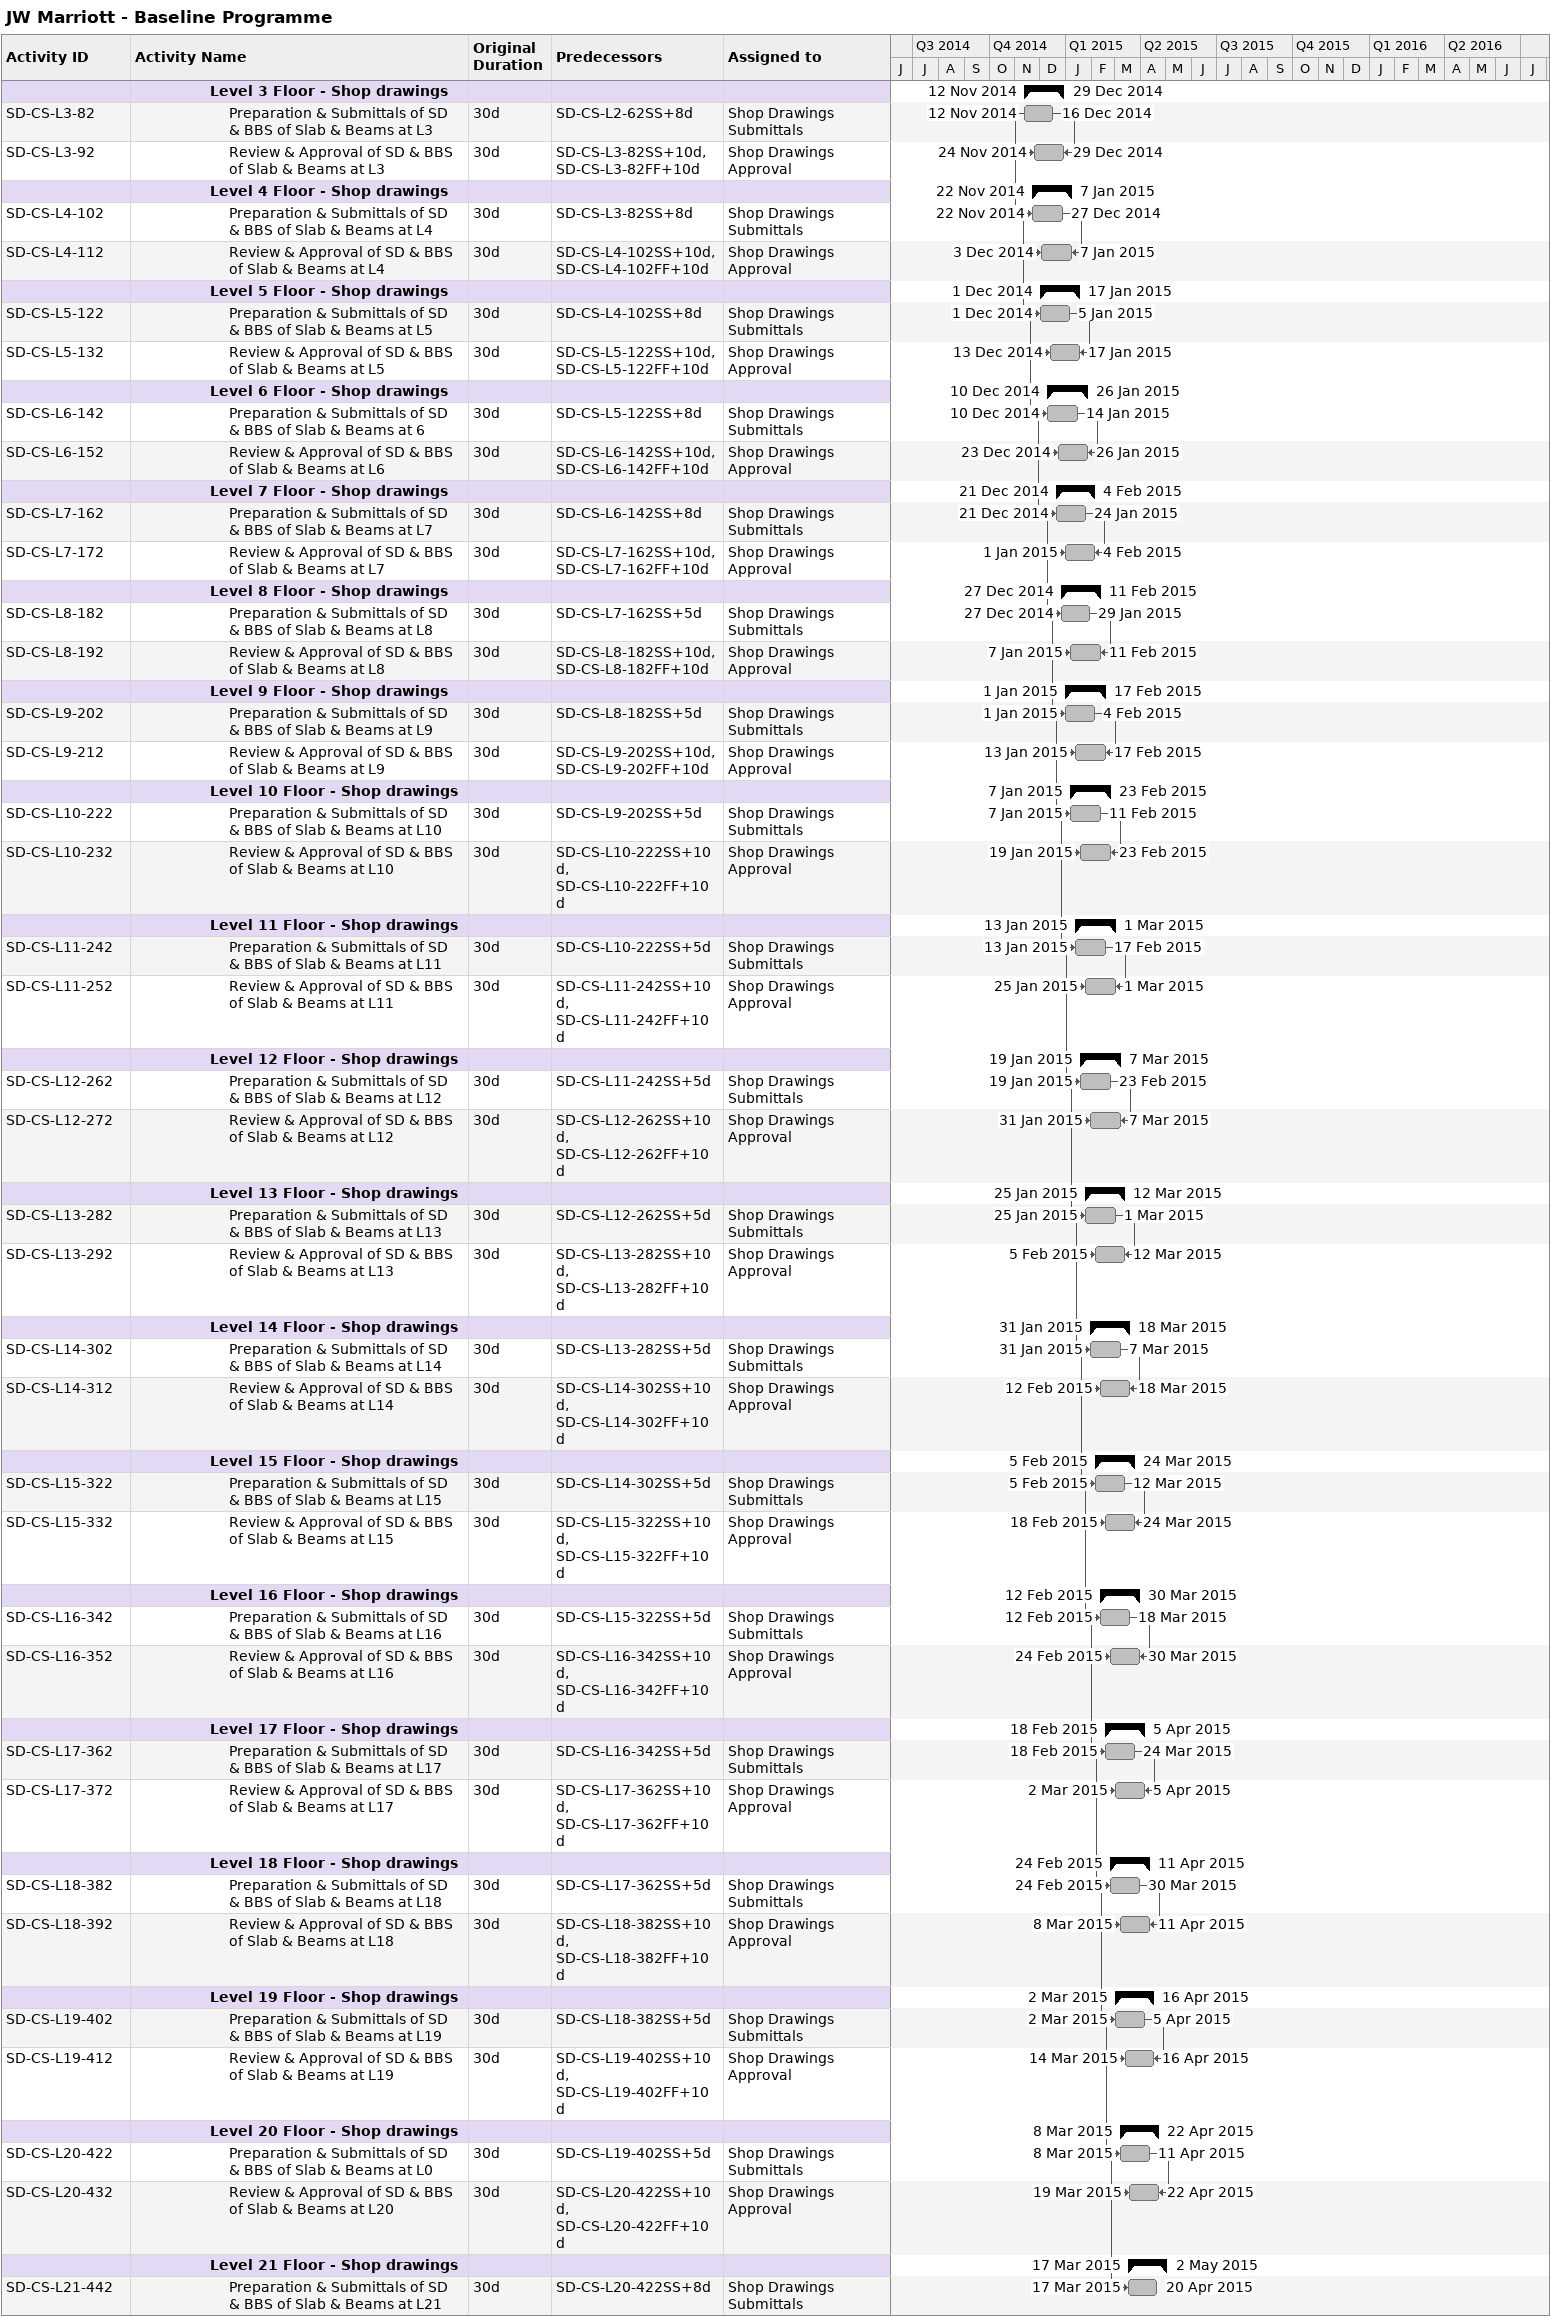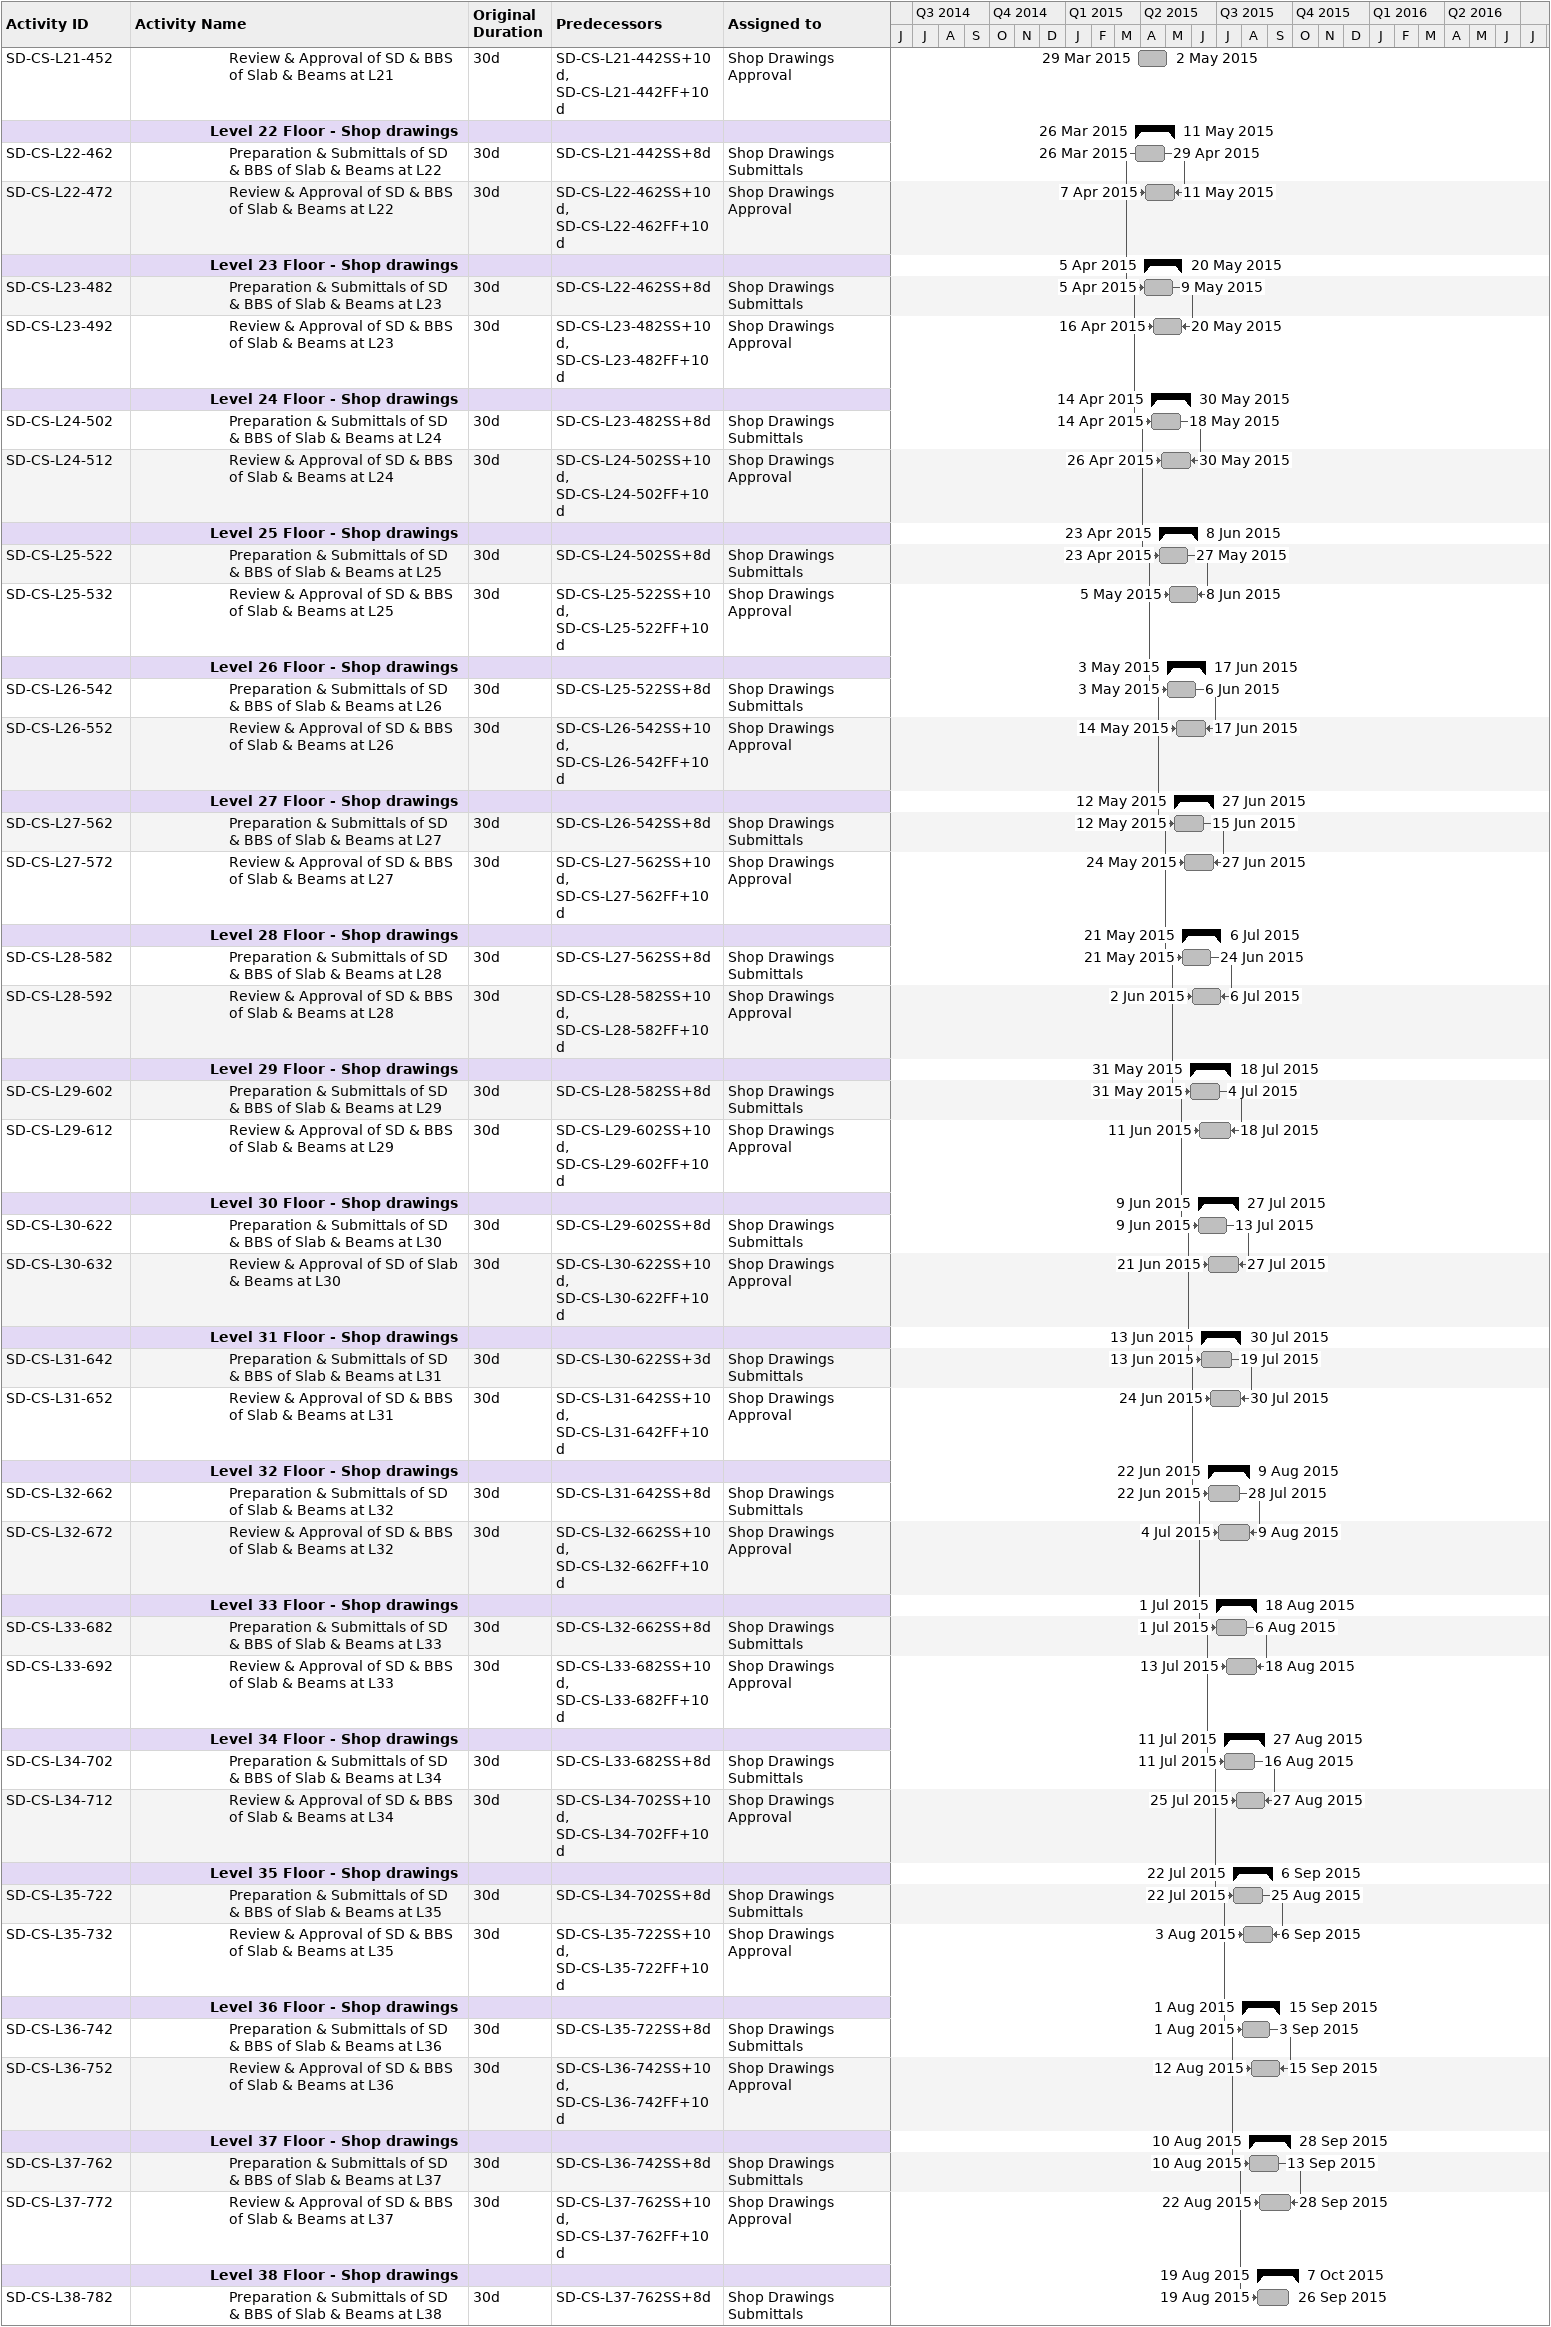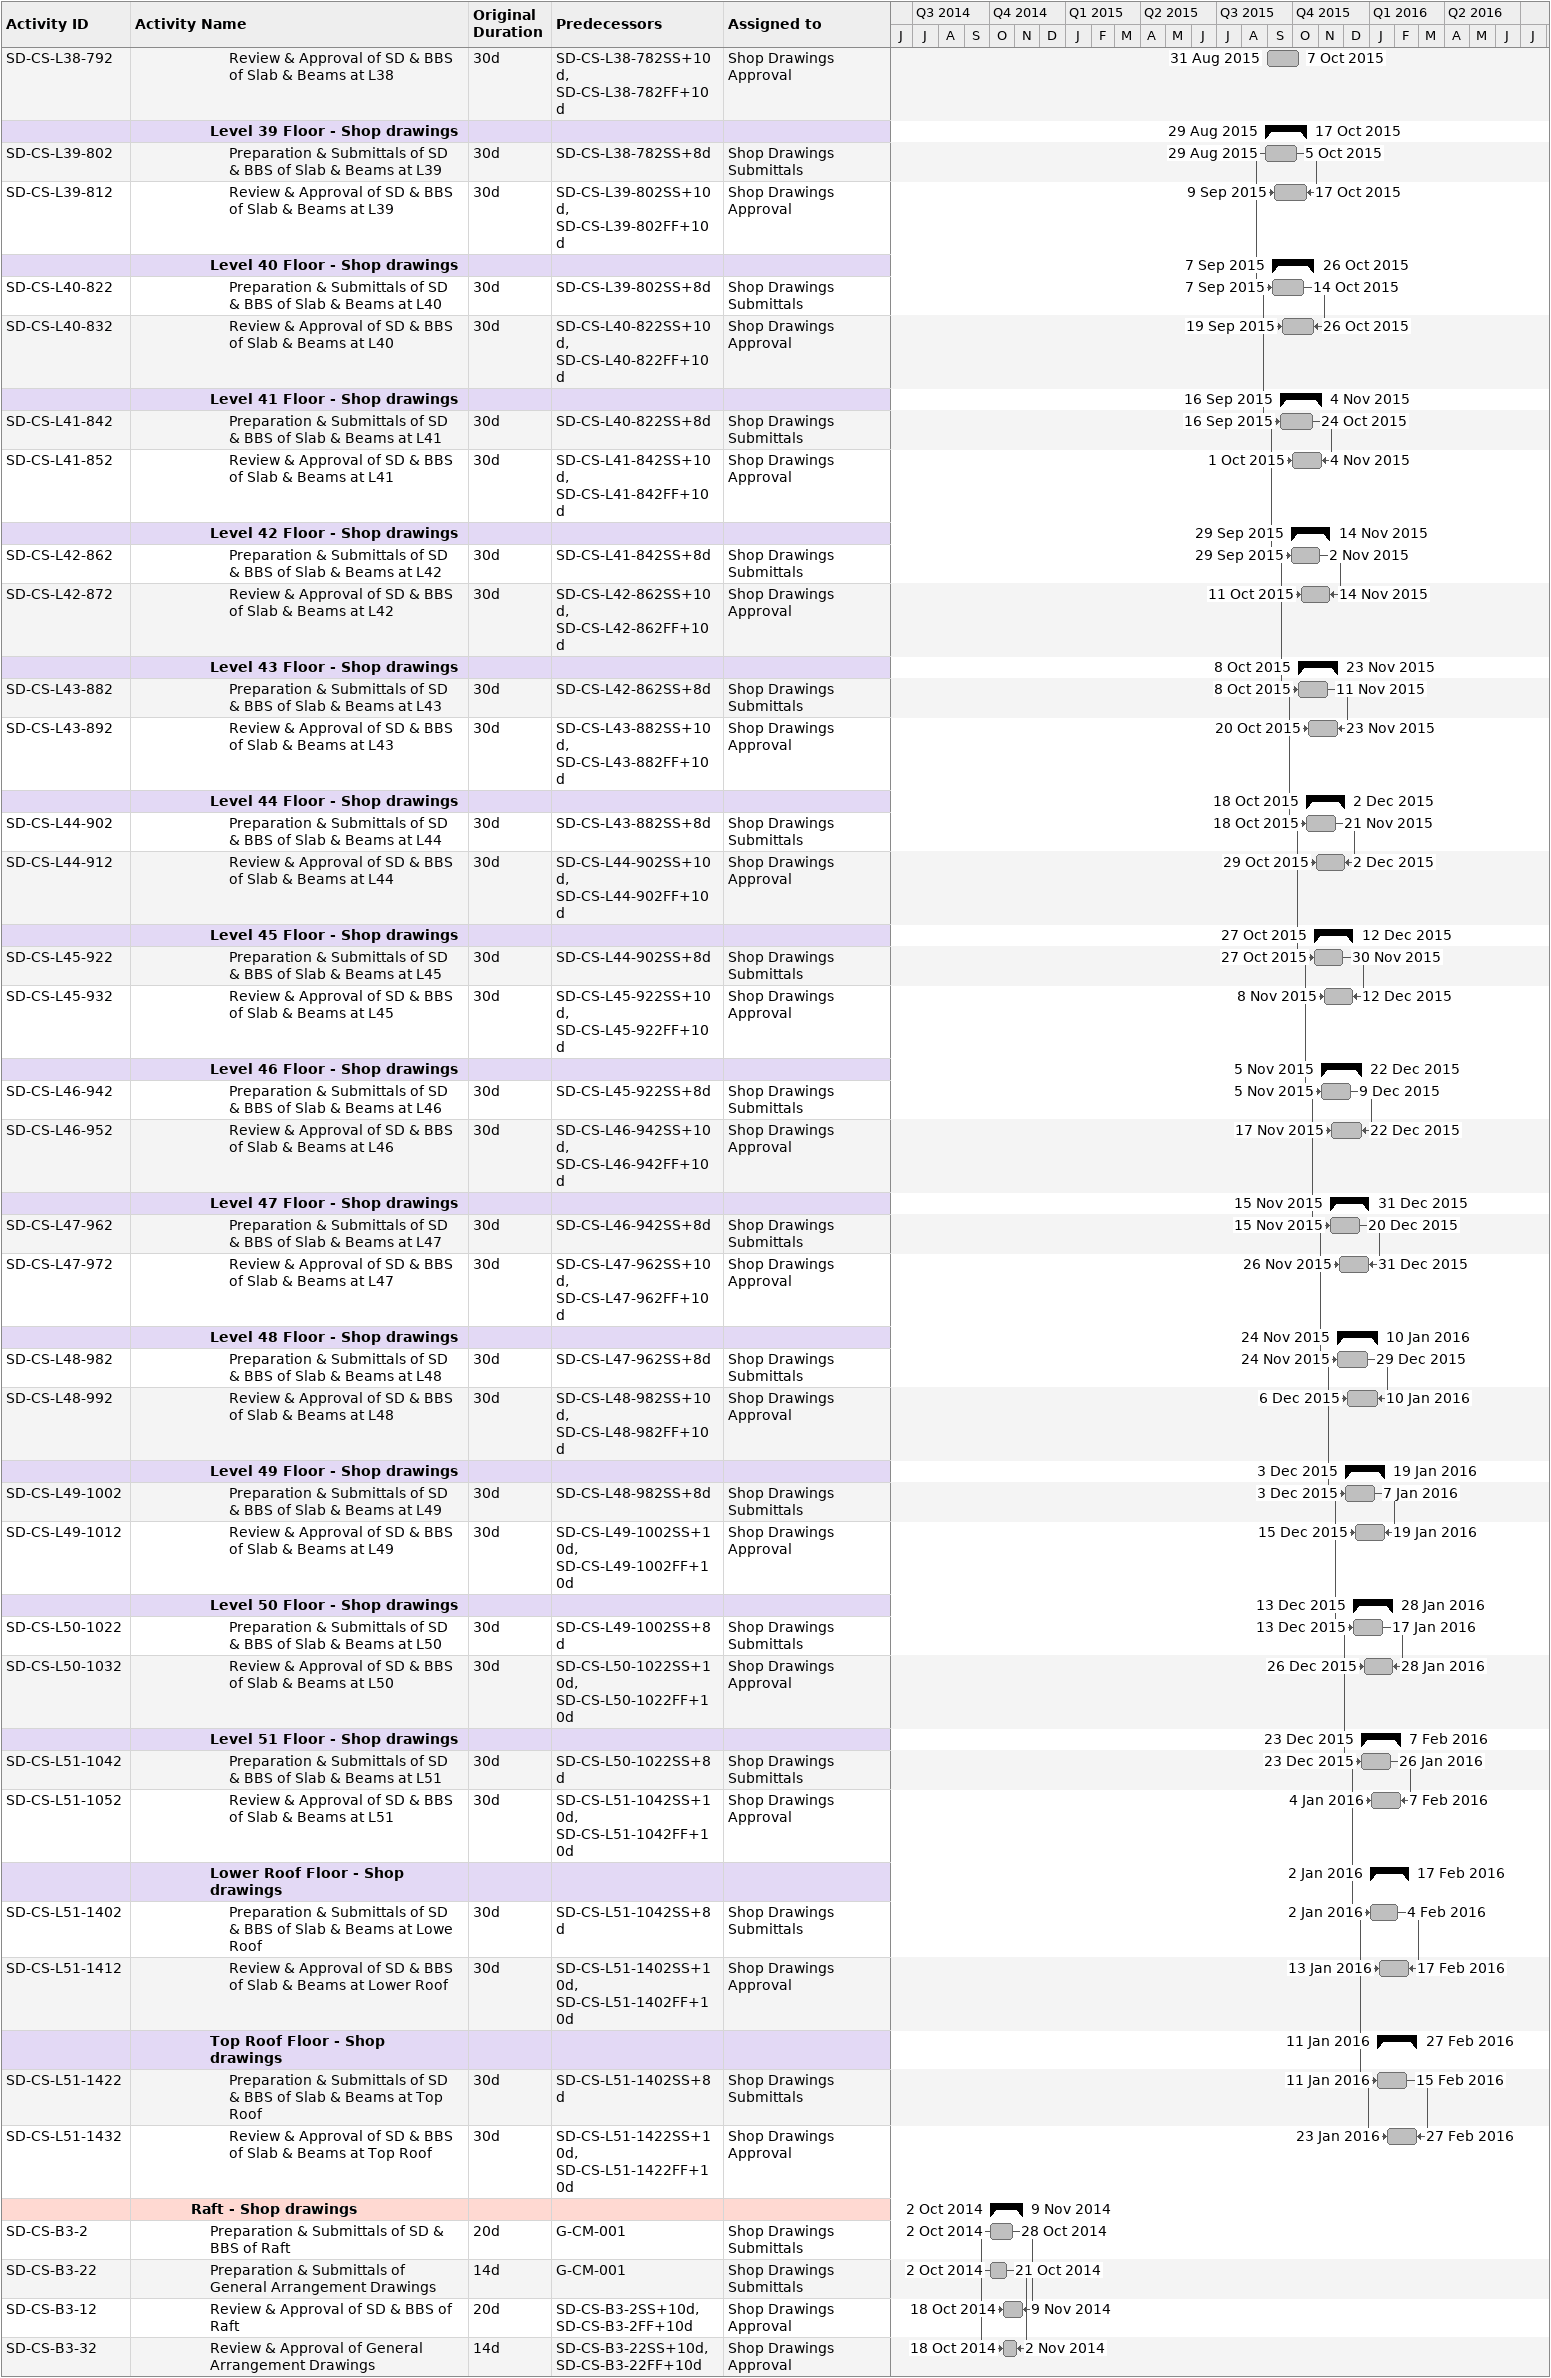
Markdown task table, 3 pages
JW Marriott - Baseline Programme

| ID | Level | Task | Original duration | Start | Finish | Predecessors | Resources |
|---|---|---|---|---|---|---|---|
|  | 5 | **Level 3 Floor - Shop drawings** |  | 2014-11-12 | 2014-12-29 |  |  |
| SD-CS-L3-82 | 6 | Preparation & Submittals of SD & BBS of Slab & Beams at L3 | 30d | 2014-11-12 | 2014-12-16 | SD-CS-L2-62SS+8d | Shop Drawings Submittals |
| SD-CS-L3-92 | 6 | Review & Approval of SD & BBS of Slab & Beams at L3 | 30d | 2014-11-24 | 2014-12-29 | SD-CS-L3-82SS+10d, SD-CS-L3-82FF+10d | Shop Drawings Approval |
|  | 5 | **Level 4 Floor - Shop drawings** |  | 2014-11-22 | 2015-01-07 |  |  |
| SD-CS-L4-102 | 6 | Preparation & Submittals of SD & BBS of Slab & Beams at L4 | 30d | 2014-11-22 | 2014-12-27 | SD-CS-L3-82SS+8d | Shop Drawings Submittals |
| SD-CS-L4-112 | 6 | Review & Approval of SD & BBS of Slab & Beams at L4 | 30d | 2014-12-03 | 2015-01-07 | SD-CS-L4-102SS+10d, SD-CS-L4-102FF+10d | Shop Drawings Approval |
|  | 5 | **Level 5 Floor - Shop drawings** |  | 2014-12-01 | 2015-01-17 |  |  |
| SD-CS-L5-122 | 6 | Preparation & Submittals of SD & BBS of Slab & Beams at L5 | 30d | 2014-12-01 | 2015-01-05 | SD-CS-L4-102SS+8d | Shop Drawings Submittals |
| SD-CS-L5-132 | 6 | Review & Approval of SD & BBS of Slab & Beams at L5 | 30d | 2014-12-13 | 2015-01-17 | SD-CS-L5-122SS+10d, SD-CS-L5-122FF+10d | Shop Drawings Approval |
|  | 5 | **Level 6 Floor - Shop drawings** |  | 2014-12-10 | 2015-01-26 |  |  |
| SD-CS-L6-142 | 6 | Preparation & Submittals of SD & BBS of Slab & Beams at 6 | 30d | 2014-12-10 | 2015-01-14 | SD-CS-L5-122SS+8d | Shop Drawings Submittals |
| SD-CS-L6-152 | 6 | Review & Approval of SD & BBS of Slab & Beams at L6 | 30d | 2014-12-23 | 2015-01-26 | SD-CS-L6-142SS+10d, SD-CS-L6-142FF+10d | Shop Drawings Approval |
|  | 5 | **Level 7 Floor - Shop drawings** |  | 2014-12-21 | 2015-02-04 |  |  |
| SD-CS-L7-162 | 6 | Preparation & Submittals of SD & BBS of Slab & Beams at L7 | 30d | 2014-12-21 | 2015-01-24 | SD-CS-L6-142SS+8d | Shop Drawings Submittals |
| SD-CS-L7-172 | 6 | Review & Approval of SD & BBS of Slab & Beams at L7 | 30d | 2015-01-01 | 2015-02-04 | SD-CS-L7-162SS+10d, SD-CS-L7-162FF+10d | Shop Drawings Approval |
|  | 5 | **Level 8 Floor - Shop drawings** |  | 2014-12-27 | 2015-02-11 |  |  |
| SD-CS-L8-182 | 6 | Preparation & Submittals of SD & BBS of Slab & Beams at L8 | 30d | 2014-12-27 | 2015-01-29 | SD-CS-L7-162SS+5d | Shop Drawings Submittals |
| SD-CS-L8-192 | 6 | Review & Approval of SD & BBS of Slab & Beams at L8 | 30d | 2015-01-07 | 2015-02-11 | SD-CS-L8-182SS+10d, SD-CS-L8-182FF+10d | Shop Drawings Approval |
|  | 5 | **Level 9 Floor - Shop drawings** |  | 2015-01-01 | 2015-02-17 |  |  |
| SD-CS-L9-202 | 6 | Preparation & Submittals of SD & BBS of Slab & Beams at L9 | 30d | 2015-01-01 | 2015-02-04 | SD-CS-L8-182SS+5d | Shop Drawings Submittals |
| SD-CS-L9-212 | 6 | Review & Approval of SD & BBS of Slab & Beams at L9 | 30d | 2015-01-13 | 2015-02-17 | SD-CS-L9-202SS+10d, SD-CS-L9-202FF+10d | Shop Drawings Approval |
|  | 5 | **Level 10 Floor - Shop drawings** |  | 2015-01-07 | 2015-02-23 |  |  |
| SD-CS-L10-222 | 6 | Preparation & Submittals of SD & BBS of Slab & Beams at L10 | 30d | 2015-01-07 | 2015-02-11 | SD-CS-L9-202SS+5d | Shop Drawings Submittals |
| SD-CS-L10-232 | 6 | Review & Approval of SD & BBS of Slab & Beams at L10 | 30d | 2015-01-19 | 2015-02-23 | SD-CS-L10-222SS+10d, SD-CS-L10-222FF+10d | Shop Drawings Approval |
|  | 5 | **Level 11 Floor - Shop drawings** |  | 2015-01-13 | 2015-03-01 |  |  |
| SD-CS-L11-242 | 6 | Preparation & Submittals of SD & BBS of Slab & Beams at L11 | 30d | 2015-01-13 | 2015-02-17 | SD-CS-L10-222SS+5d | Shop Drawings Submittals |
| SD-CS-L11-252 | 6 | Review & Approval of SD & BBS of Slab & Beams at L11 | 30d | 2015-01-25 | 2015-03-01 | SD-CS-L11-242SS+10d, SD-CS-L11-242FF+10d | Shop Drawings Approval |
|  | 5 | **Level 12 Floor - Shop drawings** |  | 2015-01-19 | 2015-03-07 |  |  |
| SD-CS-L12-262 | 6 | Preparation & Submittals of SD & BBS of Slab & Beams at L12 | 30d | 2015-01-19 | 2015-02-23 | SD-CS-L11-242SS+5d | Shop Drawings Submittals |
| SD-CS-L12-272 | 6 | Review & Approval of SD & BBS of Slab & Beams at L12 | 30d | 2015-01-31 | 2015-03-07 | SD-CS-L12-262SS+10d, SD-CS-L12-262FF+10d | Shop Drawings Approval |
|  | 5 | **Level 13 Floor - Shop drawings** |  | 2015-01-25 | 2015-03-12 |  |  |
| SD-CS-L13-282 | 6 | Preparation & Submittals of SD & BBS of Slab & Beams at L13 | 30d | 2015-01-25 | 2015-03-01 | SD-CS-L12-262SS+5d | Shop Drawings Submittals |
| SD-CS-L13-292 | 6 | Review & Approval of SD & BBS of Slab & Beams at L13 | 30d | 2015-02-05 | 2015-03-12 | SD-CS-L13-282SS+10d, SD-CS-L13-282FF+10d | Shop Drawings Approval |
|  | 5 | **Level 14 Floor - Shop drawings** |  | 2015-01-31 | 2015-03-18 |  |  |
| SD-CS-L14-302 | 6 | Preparation & Submittals of SD & BBS of Slab & Beams at L14 | 30d | 2015-01-31 | 2015-03-07 | SD-CS-L13-282SS+5d | Shop Drawings Submittals |
| SD-CS-L14-312 | 6 | Review & Approval of SD & BBS of Slab & Beams at L14 | 30d | 2015-02-12 | 2015-03-18 | SD-CS-L14-302SS+10d, SD-CS-L14-302FF+10d | Shop Drawings Approval |
|  | 5 | **Level 15 Floor - Shop drawings** |  | 2015-02-05 | 2015-03-24 |  |  |
| SD-CS-L15-322 | 6 | Preparation & Submittals of SD & BBS of Slab & Beams at L15 | 30d | 2015-02-05 | 2015-03-12 | SD-CS-L14-302SS+5d | Shop Drawings Submittals |
| SD-CS-L15-332 | 6 | Review & Approval of SD & BBS of Slab & Beams at L15 | 30d | 2015-02-18 | 2015-03-24 | SD-CS-L15-322SS+10d, SD-CS-L15-322FF+10d | Shop Drawings Approval |
|  | 5 | **Level 16 Floor - Shop drawings** |  | 2015-02-12 | 2015-03-30 |  |  |
| SD-CS-L16-342 | 6 | Preparation & Submittals of SD & BBS of Slab & Beams at L16 | 30d | 2015-02-12 | 2015-03-18 | SD-CS-L15-322SS+5d | Shop Drawings Submittals |
| SD-CS-L16-352 | 6 | Review & Approval of SD & BBS of Slab & Beams at L16 | 30d | 2015-02-24 | 2015-03-30 | SD-CS-L16-342SS+10d, SD-CS-L16-342FF+10d | Shop Drawings Approval |
|  | 5 | **Level 17 Floor - Shop drawings** |  | 2015-02-18 | 2015-04-05 |  |  |
| SD-CS-L17-362 | 6 | Preparation & Submittals of SD & BBS of Slab & Beams at L17 | 30d | 2015-02-18 | 2015-03-24 | SD-CS-L16-342SS+5d | Shop Drawings Submittals |
| SD-CS-L17-372 | 6 | Review & Approval of SD & BBS of Slab & Beams at L17 | 30d | 2015-03-02 | 2015-04-05 | SD-CS-L17-362SS+10d, SD-CS-L17-362FF+10d | Shop Drawings Approval |
|  | 5 | **Level 18 Floor - Shop drawings** |  | 2015-02-24 | 2015-04-11 |  |  |
| SD-CS-L18-382 | 6 | Preparation & Submittals of SD & BBS of Slab & Beams at L18 | 30d | 2015-02-24 | 2015-03-30 | SD-CS-L17-362SS+5d | Shop Drawings Submittals |
| SD-CS-L18-392 | 6 | Review & Approval of SD & BBS of Slab & Beams at L18 | 30d | 2015-03-08 | 2015-04-11 | SD-CS-L18-382SS+10d, SD-CS-L18-382FF+10d | Shop Drawings Approval |
|  | 5 | **Level 19 Floor - Shop drawings** |  | 2015-03-02 | 2015-04-16 |  |  |
| SD-CS-L19-402 | 6 | Preparation & Submittals of SD & BBS of Slab & Beams at L19 | 30d | 2015-03-02 | 2015-04-05 | SD-CS-L18-382SS+5d | Shop Drawings Submittals |
| SD-CS-L19-412 | 6 | Review & Approval of SD & BBS of Slab & Beams at L19 | 30d | 2015-03-14 | 2015-04-16 | SD-CS-L19-402SS+10d, SD-CS-L19-402FF+10d | Shop Drawings Approval |
|  | 5 | **Level 20 Floor - Shop drawings** |  | 2015-03-08 | 2015-04-22 |  |  |
| SD-CS-L20-422 | 6 | Preparation & Submittals of SD & BBS of Slab & Beams at L0 | 30d | 2015-03-08 | 2015-04-11 | SD-CS-L19-402SS+5d | Shop Drawings Submittals |
| SD-CS-L20-432 | 6 | Review & Approval of SD & BBS of Slab & Beams at L20 | 30d | 2015-03-19 | 2015-04-22 | SD-CS-L20-422SS+10d, SD-CS-L20-422FF+10d | Shop Drawings Approval |
|  | 5 | **Level 21 Floor - Shop drawings** |  | 2015-03-17 | 2015-05-02 |  |  |
| SD-CS-L21-442 | 6 | Preparation & Submittals of SD & BBS of Slab & Beams at L21 | 30d | 2015-03-17 | 2015-04-20 | SD-CS-L20-422SS+8d | Shop Drawings Submittals |
| SD-CS-L21-452 | 6 | Review & Approval of SD & BBS of Slab & Beams at L21 | 30d | 2015-03-29 | 2015-05-02 | SD-CS-L21-442SS+10d, SD-CS-L21-442FF+10d | Shop Drawings Approval |
|  | 5 | **Level 22 Floor - Shop drawings** |  | 2015-03-26 | 2015-05-11 |  |  |
| SD-CS-L22-462 | 6 | Preparation & Submittals of SD & BBS of Slab & Beams at L22 | 30d | 2015-03-26 | 2015-04-29 | SD-CS-L21-442SS+8d | Shop Drawings Submittals |
| SD-CS-L22-472 | 6 | Review & Approval of SD & BBS of Slab & Beams at L22 | 30d | 2015-04-07 | 2015-05-11 | SD-CS-L22-462SS+10d, SD-CS-L22-462FF+10d | Shop Drawings Approval |
|  | 5 | **Level 23 Floor - Shop drawings** |  | 2015-04-05 | 2015-05-20 |  |  |
| SD-CS-L23-482 | 6 | Preparation & Submittals of SD & BBS of Slab & Beams at L23 | 30d | 2015-04-05 | 2015-05-09 | SD-CS-L22-462SS+8d | Shop Drawings Submittals |
| SD-CS-L23-492 | 6 | Review & Approval of SD & BBS of Slab & Beams at L23 | 30d | 2015-04-16 | 2015-05-20 | SD-CS-L23-482SS+10d, SD-CS-L23-482FF+10d | Shop Drawings Approval |
|  | 5 | **Level 24 Floor - Shop drawings** |  | 2015-04-14 | 2015-05-30 |  |  |
| SD-CS-L24-502 | 6 | Preparation & Submittals of SD & BBS of Slab & Beams at L24 | 30d | 2015-04-14 | 2015-05-18 | SD-CS-L23-482SS+8d | Shop Drawings Submittals |
| SD-CS-L24-512 | 6 | Review & Approval of SD & BBS of Slab & Beams at L24 | 30d | 2015-04-26 | 2015-05-30 | SD-CS-L24-502SS+10d, SD-CS-L24-502FF+10d | Shop Drawings Approval |
|  | 5 | **Level 25 Floor - Shop drawings** |  | 2015-04-23 | 2015-06-08 |  |  |
| SD-CS-L25-522 | 6 | Preparation & Submittals of SD & BBS of Slab & Beams at L25 | 30d | 2015-04-23 | 2015-05-27 | SD-CS-L24-502SS+8d | Shop Drawings Submittals |
| SD-CS-L25-532 | 6 | Review & Approval of SD & BBS of Slab & Beams at L25 | 30d | 2015-05-05 | 2015-06-08 | SD-CS-L25-522SS+10d, SD-CS-L25-522FF+10d | Shop Drawings Approval |
|  | 5 | **Level 26 Floor - Shop drawings** |  | 2015-05-03 | 2015-06-17 |  |  |
| SD-CS-L26-542 | 6 | Preparation & Submittals of SD & BBS of Slab & Beams at L26 | 30d | 2015-05-03 | 2015-06-06 | SD-CS-L25-522SS+8d | Shop Drawings Submittals |
| SD-CS-L26-552 | 6 | Review & Approval of SD & BBS of Slab & Beams at L26 | 30d | 2015-05-14 | 2015-06-17 | SD-CS-L26-542SS+10d, SD-CS-L26-542FF+10d | Shop Drawings Approval |
|  | 5 | **Level 27 Floor - Shop drawings** |  | 2015-05-12 | 2015-06-27 |  |  |
| SD-CS-L27-562 | 6 | Preparation & Submittals of SD & BBS of Slab & Beams at L27 | 30d | 2015-05-12 | 2015-06-15 | SD-CS-L26-542SS+8d | Shop Drawings Submittals |
| SD-CS-L27-572 | 6 | Review & Approval of SD & BBS of Slab & Beams at L27 | 30d | 2015-05-24 | 2015-06-27 | SD-CS-L27-562SS+10d, SD-CS-L27-562FF+10d | Shop Drawings Approval |
|  | 5 | **Level 28 Floor - Shop drawings** |  | 2015-05-21 | 2015-07-06 |  |  |
| SD-CS-L28-582 | 6 | Preparation & Submittals of SD & BBS of Slab & Beams at L28 | 30d | 2015-05-21 | 2015-06-24 | SD-CS-L27-562SS+8d | Shop Drawings Submittals |
| SD-CS-L28-592 | 6 | Review & Approval of SD & BBS of Slab & Beams at L28 | 30d | 2015-06-02 | 2015-07-06 | SD-CS-L28-582SS+10d, SD-CS-L28-582FF+10d | Shop Drawings Approval |
|  | 5 | **Level 29 Floor - Shop drawings** |  | 2015-05-31 | 2015-07-18 |  |  |
| SD-CS-L29-602 | 6 | Preparation & Submittals of SD & BBS of Slab & Beams at L29 | 30d | 2015-05-31 | 2015-07-04 | SD-CS-L28-582SS+8d | Shop Drawings Submittals |
| SD-CS-L29-612 | 6 | Review & Approval of SD & BBS of Slab & Beams at L29 | 30d | 2015-06-11 | 2015-07-18 | SD-CS-L29-602SS+10d, SD-CS-L29-602FF+10d | Shop Drawings Approval |
|  | 5 | **Level 30 Floor - Shop drawings** |  | 2015-06-09 | 2015-07-27 |  |  |
| SD-CS-L30-622 | 6 | Preparation & Submittals of SD & BBS of Slab & Beams at L30 | 30d | 2015-06-09 | 2015-07-13 | SD-CS-L29-602SS+8d | Shop Drawings Submittals |
| SD-CS-L30-632 | 6 | Review & Approval of SD of Slab & Beams at L30 | 30d | 2015-06-21 | 2015-07-27 | SD-CS-L30-622SS+10d, SD-CS-L30-622FF+10d | Shop Drawings Approval |
|  | 5 | **Level 31 Floor - Shop drawings** |  | 2015-06-13 | 2015-07-30 |  |  |
| SD-CS-L31-642 | 6 | Preparation & Submittals of SD & BBS of Slab & Beams at L31 | 30d | 2015-06-13 | 2015-07-19 | SD-CS-L30-622SS+3d | Shop Drawings Submittals |
| SD-CS-L31-652 | 6 | Review & Approval of SD & BBS of Slab & Beams at L31 | 30d | 2015-06-24 | 2015-07-30 | SD-CS-L31-642SS+10d, SD-CS-L31-642FF+10d | Shop Drawings Approval |
|  | 5 | **Level 32 Floor - Shop drawings** |  | 2015-06-22 | 2015-08-09 |  |  |
| SD-CS-L32-662 | 6 | Preparation & Submittals of SD of Slab & Beams at L32 | 30d | 2015-06-22 | 2015-07-28 | SD-CS-L31-642SS+8d | Shop Drawings Submittals |
| SD-CS-L32-672 | 6 | Review & Approval of SD & BBS of Slab & Beams at L32 | 30d | 2015-07-04 | 2015-08-09 | SD-CS-L32-662SS+10d, SD-CS-L32-662FF+10d | Shop Drawings Approval |
|  | 5 | **Level 33 Floor - Shop drawings** |  | 2015-07-01 | 2015-08-18 |  |  |
| SD-CS-L33-682 | 6 | Preparation & Submittals of SD & BBS of Slab & Beams at L33 | 30d | 2015-07-01 | 2015-08-06 | SD-CS-L32-662SS+8d | Shop Drawings Submittals |
| SD-CS-L33-692 | 6 | Review & Approval of SD & BBS of Slab & Beams at L33 | 30d | 2015-07-13 | 2015-08-18 | SD-CS-L33-682SS+10d, SD-CS-L33-682FF+10d | Shop Drawings Approval |
|  | 5 | **Level 34 Floor - Shop drawings** |  | 2015-07-11 | 2015-08-27 |  |  |
| SD-CS-L34-702 | 6 | Preparation & Submittals of SD & BBS of Slab & Beams at L34 | 30d | 2015-07-11 | 2015-08-16 | SD-CS-L33-682SS+8d | Shop Drawings Submittals |
| SD-CS-L34-712 | 6 | Review & Approval of SD & BBS of Slab & Beams at L34 | 30d | 2015-07-25 | 2015-08-27 | SD-CS-L34-702SS+10d, SD-CS-L34-702FF+10d | Shop Drawings Approval |
|  | 5 | **Level 35 Floor - Shop drawings** |  | 2015-07-22 | 2015-09-06 |  |  |
| SD-CS-L35-722 | 6 | Preparation & Submittals of SD & BBS of Slab & Beams at L35 | 30d | 2015-07-22 | 2015-08-25 | SD-CS-L34-702SS+8d | Shop Drawings Submittals |
| SD-CS-L35-732 | 6 | Review & Approval of SD & BBS of Slab & Beams at L35 | 30d | 2015-08-03 | 2015-09-06 | SD-CS-L35-722SS+10d, SD-CS-L35-722FF+10d | Shop Drawings Approval |
|  | 5 | **Level 36 Floor - Shop drawings** |  | 2015-08-01 | 2015-09-15 |  |  |
| SD-CS-L36-742 | 6 | Preparation & Submittals of SD & BBS of Slab & Beams at L36 | 30d | 2015-08-01 | 2015-09-03 | SD-CS-L35-722SS+8d | Shop Drawings Submittals |
| SD-CS-L36-752 | 6 | Review & Approval of SD & BBS of Slab & Beams at L36 | 30d | 2015-08-12 | 2015-09-15 | SD-CS-L36-742SS+10d, SD-CS-L36-742FF+10d | Shop Drawings Approval |
|  | 5 | **Level 37 Floor - Shop drawings** |  | 2015-08-10 | 2015-09-28 |  |  |
| SD-CS-L37-762 | 6 | Preparation & Submittals of SD & BBS of Slab & Beams at L37 | 30d | 2015-08-10 | 2015-09-13 | SD-CS-L36-742SS+8d | Shop Drawings Submittals |
| SD-CS-L37-772 | 6 | Review & Approval of SD & BBS of Slab & Beams at L37 | 30d | 2015-08-22 | 2015-09-28 | SD-CS-L37-762SS+10d, SD-CS-L37-762FF+10d | Shop Drawings Approval |
|  | 5 | **Level 38 Floor - Shop drawings** |  | 2015-08-19 | 2015-10-07 |  |  |
| SD-CS-L38-782 | 6 | Preparation & Submittals of SD & BBS of Slab & Beams at L38 | 30d | 2015-08-19 | 2015-09-26 | SD-CS-L37-762SS+8d | Shop Drawings Submittals |
| SD-CS-L38-792 | 6 | Review & Approval of SD & BBS of Slab & Beams at L38 | 30d | 2015-08-31 | 2015-10-07 | SD-CS-L38-782SS+10d, SD-CS-L38-782FF+10d | Shop Drawings Approval |
|  | 5 | **Level 39 Floor - Shop drawings** |  | 2015-08-29 | 2015-10-17 |  |  |
| SD-CS-L39-802 | 6 | Preparation & Submittals of SD & BBS of Slab & Beams at L39 | 30d | 2015-08-29 | 2015-10-05 | SD-CS-L38-782SS+8d | Shop Drawings Submittals |
| SD-CS-L39-812 | 6 | Review & Approval of SD & BBS of Slab & Beams at L39 | 30d | 2015-09-09 | 2015-10-17 | SD-CS-L39-802SS+10d, SD-CS-L39-802FF+10d | Shop Drawings Approval |
|  | 5 | **Level 40 Floor - Shop drawings** |  | 2015-09-07 | 2015-10-26 |  |  |
| SD-CS-L40-822 | 6 | Preparation & Submittals of SD & BBS of Slab & Beams at L40 | 30d | 2015-09-07 | 2015-10-14 | SD-CS-L39-802SS+8d | Shop Drawings Submittals |
| SD-CS-L40-832 | 6 | Review & Approval of SD & BBS of Slab & Beams at L40 | 30d | 2015-09-19 | 2015-10-26 | SD-CS-L40-822SS+10d, SD-CS-L40-822FF+10d | Shop Drawings Approval |
|  | 5 | **Level 41 Floor - Shop drawings** |  | 2015-09-16 | 2015-11-04 |  |  |
| SD-CS-L41-842 | 6 | Preparation & Submittals of SD & BBS of Slab & Beams at L41 | 30d | 2015-09-16 | 2015-10-24 | SD-CS-L40-822SS+8d | Shop Drawings Submittals |
| SD-CS-L41-852 | 6 | Review & Approval of SD & BBS of Slab & Beams at L41 | 30d | 2015-10-01 | 2015-11-04 | SD-CS-L41-842SS+10d, SD-CS-L41-842FF+10d | Shop Drawings Approval |
|  | 5 | **Level 42 Floor - Shop drawings** |  | 2015-09-29 | 2015-11-14 |  |  |
| SD-CS-L42-862 | 6 | Preparation & Submittals of SD & BBS of Slab & Beams at L42 | 30d | 2015-09-29 | 2015-11-02 | SD-CS-L41-842SS+8d | Shop Drawings Submittals |
| SD-CS-L42-872 | 6 | Review & Approval of SD & BBS of Slab & Beams at L42 | 30d | 2015-10-11 | 2015-11-14 | SD-CS-L42-862SS+10d, SD-CS-L42-862FF+10d | Shop Drawings Approval |
|  | 5 | **Level 43 Floor - Shop drawings** |  | 2015-10-08 | 2015-11-23 |  |  |
| SD-CS-L43-882 | 6 | Preparation & Submittals of SD & BBS of Slab & Beams at L43 | 30d | 2015-10-08 | 2015-11-11 | SD-CS-L42-862SS+8d | Shop Drawings Submittals |
| SD-CS-L43-892 | 6 | Review & Approval of SD & BBS of Slab & Beams at L43 | 30d | 2015-10-20 | 2015-11-23 | SD-CS-L43-882SS+10d, SD-CS-L43-882FF+10d | Shop Drawings Approval |
|  | 5 | **Level 44 Floor - Shop drawings** |  | 2015-10-18 | 2015-12-02 |  |  |
| SD-CS-L44-902 | 6 | Preparation & Submittals of SD & BBS of Slab & Beams at L44 | 30d | 2015-10-18 | 2015-11-21 | SD-CS-L43-882SS+8d | Shop Drawings Submittals |
| SD-CS-L44-912 | 6 | Review & Approval of SD & BBS of Slab & Beams at L44 | 30d | 2015-10-29 | 2015-12-02 | SD-CS-L44-902SS+10d, SD-CS-L44-902FF+10d | Shop Drawings Approval |
|  | 5 | **Level 45 Floor - Shop drawings** |  | 2015-10-27 | 2015-12-12 |  |  |
| SD-CS-L45-922 | 6 | Preparation & Submittals of SD & BBS of Slab & Beams at L45 | 30d | 2015-10-27 | 2015-11-30 | SD-CS-L44-902SS+8d | Shop Drawings Submittals |
| SD-CS-L45-932 | 6 | Review & Approval of SD & BBS of Slab & Beams at L45 | 30d | 2015-11-08 | 2015-12-12 | SD-CS-L45-922SS+10d, SD-CS-L45-922FF+10d | Shop Drawings Approval |
|  | 5 | **Level 46 Floor - Shop drawings** |  | 2015-11-05 | 2015-12-22 |  |  |
| SD-CS-L46-942 | 6 | Preparation & Submittals of SD & BBS of Slab & Beams at L46 | 30d | 2015-11-05 | 2015-12-09 | SD-CS-L45-922SS+8d | Shop Drawings Submittals |
| SD-CS-L46-952 | 6 | Review & Approval of SD & BBS of Slab & Beams at L46 | 30d | 2015-11-17 | 2015-12-22 | SD-CS-L46-942SS+10d, SD-CS-L46-942FF+10d | Shop Drawings Approval |
|  | 5 | **Level 47 Floor - Shop drawings** |  | 2015-11-15 | 2015-12-31 |  |  |
| SD-CS-L47-962 | 6 | Preparation & Submittals of SD & BBS of Slab & Beams at L47 | 30d | 2015-11-15 | 2015-12-20 | SD-CS-L46-942SS+8d | Shop Drawings Submittals |
| SD-CS-L47-972 | 6 | Review & Approval of SD & BBS of Slab & Beams at L47 | 30d | 2015-11-26 | 2015-12-31 | SD-CS-L47-962SS+10d, SD-CS-L47-962FF+10d | Shop Drawings Approval |
|  | 5 | **Level 48 Floor - Shop drawings** |  | 2015-11-24 | 2016-01-10 |  |  |
| SD-CS-L48-982 | 6 | Preparation & Submittals of SD & BBS of Slab & Beams at L48 | 30d | 2015-11-24 | 2015-12-29 | SD-CS-L47-962SS+8d | Shop Drawings Submittals |
| SD-CS-L48-992 | 6 | Review & Approval of SD & BBS of Slab & Beams at L48 | 30d | 2015-12-06 | 2016-01-10 | SD-CS-L48-982SS+10d, SD-CS-L48-982FF+10d | Shop Drawings Approval |
|  | 5 | **Level 49 Floor - Shop drawings** |  | 2015-12-03 | 2016-01-19 |  |  |
| SD-CS-L49-1002 | 6 | Preparation & Submittals of SD & BBS of Slab & Beams at L49 | 30d | 2015-12-03 | 2016-01-07 | SD-CS-L48-982SS+8d | Shop Drawings Submittals |
| SD-CS-L49-1012 | 6 | Review & Approval of SD & BBS of Slab & Beams at L49 | 30d | 2015-12-15 | 2016-01-19 | SD-CS-L49-1002SS+10d, SD-CS-L49-1002FF+10d | Shop Drawings Approval |
|  | 5 | **Level 50 Floor - Shop drawings** |  | 2015-12-13 | 2016-01-28 |  |  |
| SD-CS-L50-1022 | 6 | Preparation & Submittals of SD & BBS of Slab & Beams at L50 | 30d | 2015-12-13 | 2016-01-17 | SD-CS-L49-1002SS+8d | Shop Drawings Submittals |
| SD-CS-L50-1032 | 6 | Review & Approval of SD & BBS of Slab & Beams at L50 | 30d | 2015-12-26 | 2016-01-28 | SD-CS-L50-1022SS+10d, SD-CS-L50-1022FF+10d | Shop Drawings Approval |
|  | 5 | **Level 51 Floor - Shop drawings** |  | 2015-12-23 | 2016-02-07 |  |  |
| SD-CS-L51-1042 | 6 | Preparation & Submittals of SD & BBS of Slab & Beams at L51 | 30d | 2015-12-23 | 2016-01-26 | SD-CS-L50-1022SS+8d | Shop Drawings Submittals |
| SD-CS-L51-1052 | 6 | Review & Approval of SD & BBS of Slab & Beams at L51 | 30d | 2016-01-04 | 2016-02-07 | SD-CS-L51-1042SS+10d, SD-CS-L51-1042FF+10d | Shop Drawings Approval |
|  | 5 | **Lower Roof Floor - Shop drawings** |  | 2016-01-02 | 2016-02-17 |  |  |
| SD-CS-L51-1402 | 6 | Preparation & Submittals of SD & BBS of Slab & Beams at Lowe Roof | 30d | 2016-01-02 | 2016-02-04 | SD-CS-L51-1042SS+8d | Shop Drawings Submittals |
| SD-CS-L51-1412 | 6 | Review & Approval of SD & BBS of Slab & Beams at Lower Roof | 30d | 2016-01-13 | 2016-02-17 | SD-CS-L51-1402SS+10d, SD-CS-L51-1402FF+10d | Shop Drawings Approval |
|  | 5 | **Top Roof Floor - Shop drawings** |  | 2016-01-11 | 2016-02-27 |  |  |
| SD-CS-L51-1422 | 6 | Preparation & Submittals of SD & BBS of Slab & Beams at Top Roof | 30d | 2016-01-11 | 2016-02-15 | SD-CS-L51-1402SS+8d | Shop Drawings Submittals |
| SD-CS-L51-1432 | 6 | Review & Approval of SD & BBS of Slab & Beams at Top Roof | 30d | 2016-01-23 | 2016-02-27 | SD-CS-L51-1422SS+10d, SD-CS-L51-1422FF+10d | Shop Drawings Approval |
|  | 4 | **Raft - Shop drawings** |  | 2014-10-02 | 2014-11-09 |  |  |
| SD-CS-B3-2 | 5 | Preparation & Submittals of SD & BBS of Raft | 20d | 2014-10-02 | 2014-10-28 | G-CM-001 | Shop Drawings Submittals |
| SD-CS-B3-22 | 5 | Preparation & Submittals of General Arrangement Drawings | 14d | 2014-10-02 | 2014-10-21 | G-CM-001 | Shop Drawings Submittals |
| SD-CS-B3-12 | 5 | Review & Approval of SD & BBS of Raft | 20d | 2014-10-18 | 2014-11-09 | SD-CS-B3-2SS+10d, SD-CS-B3-2FF+10d | Shop Drawings Approval |
| SD-CS-B3-32 | 5 | Review & Approval of General Arrangement Drawings | 14d | 2014-10-18 | 2014-11-02 | SD-CS-B3-22SS+10d, SD-CS-B3-22FF+10d | Shop Drawings Approval |
